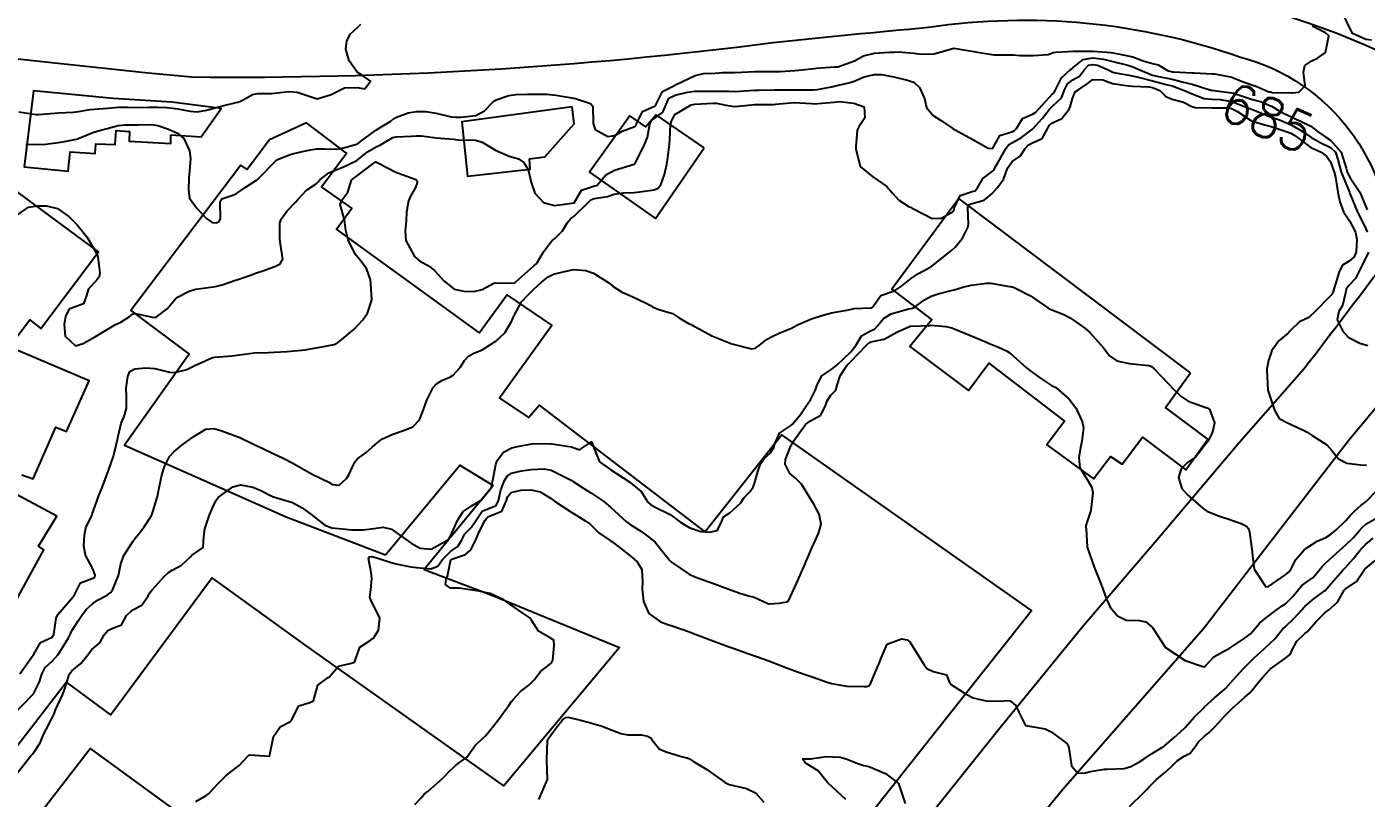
# Model space of a CAD drawing. Header units: metres. Extents: x 292545 to 299085, y 7450245 to 7463078.
# Drawn here: x 296520.4 to 296655.1, y 7454206.8 to 7454284.4 of the extents above; entities that cross this region are included whole.
import ezdxf
from ezdxf.enums import TextEntityAlignment as Align

# ---------------------------------------------------------------- set-up
doc = ezdxf.new("R2010")
doc.units = ezdxf.units.M
for name, color, linetype in [('Cotas', 45, 'Continuous'), ('Curvas de Nivel 1m', 11, 'Continuous'), ('Curvas de Nivel 5m', 15, 'Continuous'), ('Edificações', 30, 'Continuous'), ('Vias Primárias', 230, 'Continuous')]:
    doc.layers.add(name, color=color, linetype=linetype)
doc.styles.add('Style-STANDARD', font='STANDARD.shx')

msp = doc.modelspace()

# ---------------------------------------------------------------- linework, layer by layer
at = {"layer": 'Curvas de Nivel 1m', "flags": 128}
for points, elevation in [([(296519.58, 7454275.84), (296521.33, 7454275.58), (296521.58, 7454275.57), (296523.19, 7454275.69), (296523.58, 7454275.73), (296525.06, 7454275.81), (296525.58, 7454275.86), (296526.78, 7454276.07), (296527.59, 7454276.15), (296528.54, 7454276.2), (296529.58, 7454276.29), (296530.51, 7454276.29), (296531.58, 7454276.26), (296532.68, 7454276.29), (296533.58, 7454276.29), (296534.49, 7454276.27), (296535.58, 7454276.15), (296536.83, 7454275.89), (296537.58, 7454275.84), (296538.46, 7454276), (296539.58, 7454276.29), (296540.23, 7454276.46), (296541.59, 7454276.8), (296541.81, 7454276.86), (296542.24, 7454277.08), (296543.1, 7454277.58), (296543.6, 7454277.66), (296544.97, 7454277.68), (296545.6, 7454277.75), (296546.75, 7454277.88), (296547.6, 7454277.8), (296549.4, 7454277.19), (296549.6, 7454277.15), (296551.01, 7454277.57), (296551.61, 7454277.88), (296552.34, 7454278.24), (296553.61, 7454278.27), (296554.39, 7454278.16), (296554.98, 7454278.93), (296554.15, 7454279.47), (296553.63, 7454279.83), (296552.83, 7454280.96), (296552.49, 7454282.12), (296552.58, 7454282.96), (296552.97, 7454283.66), (296553.68, 7454284.34), (296554, 7454284.64)], 683), ([(296652.72, 7454285.77), (296653.68, 7454283.76), (296655.09, 7454283.15), (296655.68, 7454283.06)], 684), ([(296520.3, 7454272.59), (296521.54, 7454272.54), (296522.29, 7454272.57), (296523.54, 7454272.74), (296524.02, 7454272.82), (296525.55, 7454273.13), (296525.66, 7454273.17), (296525.89, 7454273.28), (296527.05, 7454273.77), (296527.56, 7454273.93), (296528.49, 7454274.17), (296529.57, 7454274.46), (296530.25, 7454274.54), (296531.57, 7454274.53), (296532.93, 7454274.55), (296533.57, 7454274.47), (296534.65, 7454274.08), (296535.56, 7454273.69), (296536.2, 7454273.15), (296536.76, 7454271.92), (296536.87, 7454271.15), (296536.77, 7454269.89), (296536.68, 7454269.15), (296536.65, 7454267.99), (296536.75, 7454267.15), (296537.47, 7454266.17), (296538.48, 7454265.12), (296539.05, 7454264.72), (296539.45, 7454264.67), (296539.74, 7454264.82), (296539.87, 7454265.11), (296539.84, 7454266.75), (296540.02, 7454267.1), (296541.12, 7454267.46), (296541.49, 7454267.63), (296542.35, 7454268.22), (296543.5, 7454268.97), (296543.56, 7454269.01), (296543.62, 7454269.07), (296545.52, 7454270.98), (296545.56, 7454271.01), (296545.62, 7454271.04), (296546.99, 7454271.57), (296547.53, 7454271.71), (296548.61, 7454271.93), (296549.54, 7454272.1), (296550.42, 7454272.1), (296551.54, 7454272.07), (296552.29, 7454272.22), (296553.55, 7454272.59), (296553.78, 7454272.71), (296554.08, 7454272.94), (296555.56, 7454274.03), (296556.11, 7454274.37), (296557, 7454274.91), (296557.33, 7454275.15), (296557.58, 7454275.28), (296558.75, 7454275.72), (296559.58, 7454275.87), (296560.58, 7454275.86), (296561.58, 7454275.7), (296563.08, 7454275.33), (296563.58, 7454275.28), (296564.05, 7454275.29), (296565.58, 7454275.48), (296566.45, 7454275.93), (296567.25, 7454276.78), (296567.43, 7454276.95), (296567.6, 7454277.03), (296568.89, 7454277.48), (296569.61, 7454277.58), (296570.74, 7454277.61), (296571.61, 7454277.62), (296572.72, 7454277.6), (296573.61, 7454277.52), (296575.01, 7454277.28), (296575.6, 7454277.16), (296577.1, 7454276.67), (296577.33, 7454276.41), (296577.38, 7454274.66), (296577.56, 7454274.06), (296578.85, 7454273.35), (296579.56, 7454273.47), (296580.29, 7454273.9), (296581.57, 7454274.36), (296581.7, 7454274.48), (296581.74, 7454274.61), (296582.33, 7454275.86), (296583.59, 7454276.44), (296583.68, 7454276.5), (296583.72, 7454276.59), (296584.33, 7454277.86), (296585.62, 7454278.53), (296585.73, 7454278.57), (296587.63, 7454279.5), (296588.48, 7454279.68), (296589.63, 7454279.73), (296590.37, 7454279.77), (296591.63, 7454279.78), (296592.31, 7454279.81), (296593.63, 7454279.88), (296594.21, 7454279.88), (296595.63, 7454279.88), (296596.18, 7454279.89), (296597.64, 7454280), (296598.02, 7454280.03), (296599.64, 7454280.2), (296599.82, 7454280.22), (296601.64, 7454280.34), (296601.68, 7454280.35), (296601.99, 7454280.37), (296603.65, 7454280.96), (296604.55, 7454281.45), (296605.66, 7454281.74), (296607.19, 7454281.84), (296607.66, 7454281.84), (296608.1, 7454281.85), (296609.66, 7454281.74), (296610.3, 7454281.63), (296611.66, 7454281.65), (296613.66, 7454282.23), (296615.66, 7454281.91), (296616.04, 7454281.83), (296617.66, 7454281.57), (296619.06, 7454281.57), (296619.66, 7454281.57), (296620.3, 7454281.51), (296621.66, 7454281.48), (296623.13, 7454281.59), (296623.66, 7454281.79), (296623.92, 7454281.84), (296625.66, 7454281.93), (296625.82, 7454281.93), (296627.66, 7454281.93), (296629.43, 7454281.81), (296629.66, 7454281.76), (296630, 7454281.7), (296631.66, 7454281.36), (296632.71, 7454280.96), (296633.65, 7454280.68), (296634.22, 7454280.57), (296635.15, 7454279.98), (296635.64, 7454279.87), (296635.76, 7454279.85), (296637.64, 7454279.76), (296637.84, 7454279.75), (296639.64, 7454279.65), (296639.91, 7454279.64), (296641.63, 7454279.31), (296642.59, 7454278.93), (296643.62, 7454278.56), (296644.14, 7454278.39), (296645.33, 7454277.85), (296645.59, 7454277.83), (296645.61, 7454277.82), (296645.67, 7454277.79), (296647.61, 7454277.75), (296647.69, 7454277.75), (296648.35, 7454277.82), (296648.98, 7454278.46), (296648.84, 7454279.82), (296648.96, 7454280.5), (296649.65, 7454280.96), (296650.22, 7454281.23), (296651.03, 7454281.79), (296651.37, 7454283.47), (296651.05, 7454283.79), (296649.69, 7454284.46)], 684), ([(296519.7, 7454219.35), (296520.93, 7454221.07), (296521.04, 7454221.22), (296521.09, 7454221.33), (296521.78, 7454222.48), (296522.95, 7454223.04), (296523.12, 7454223.31), (296523.35, 7454224.93), (296523.5, 7454225.3), (296525, 7454227.02), (296525.12, 7454227.16), (296525.19, 7454227.28), (296525.8, 7454228.49), (296527.02, 7454228.97), (296527.22, 7454229.06), (296527.28, 7454229.26), (296527.03, 7454229.9), (296526.29, 7454231.27), (296526.13, 7454232.21), (296526.19, 7454233.27), (296526.34, 7454234.01), (296526.93, 7454235.26), (296526.98, 7454235.38), (296527.11, 7454235.75), (296527.64, 7454237.25), (296527.96, 7454238.08), (296528.41, 7454239.24), (296528.6, 7454239.79), (296529.1, 7454241.23), (296529.18, 7454241.48), (296529.51, 7454242.91), (296529.57, 7454243.23), (296529.9, 7454244.53), (296530.19, 7454245.22), (296530.42, 7454246.03), (296530.42, 7454247.22), (296530.4, 7454248.07), (296530.54, 7454249.22), (296530.76, 7454249.72), (296531.27, 7454249.99), (296532.37, 7454250.11), (296533.28, 7454250.02), (296534.76, 7454249.68), (296535.27, 7454249.63), (296536.48, 7454249.94), (296537.28, 7454250.33), (296539, 7454251.11), (296539.28, 7454251.17), (296541.06, 7454251.32), (296541.29, 7454251.34), (296542.81, 7454251.55), (296543.29, 7454251.6), (296544.69, 7454251.65), (296545.29, 7454251.66), (296546.57, 7454251.75), (296547.29, 7454251.82), (296548.39, 7454251.92), (296549.3, 7454252.06), (296550.08, 7454252.21), (296551.3, 7454252.44), (296551.66, 7454252.61), (296552.09, 7454252.96), (296552.76, 7454253.52), (296553.32, 7454254), (296554.21, 7454254.94), (296554.67, 7454255.6), (296555.09, 7454256.92), (296555.01, 7454258.56), (296554.97, 7454258.93), (296554.56, 7454260.1), (296553.88, 7454260.94), (296553.41, 7454261.53), (296552.71, 7454262.96), (296552.49, 7454263.92), (296552.34, 7454264.96), (296551.93, 7454266.51), (296552.07, 7454266.96), (296552.68, 7454267.77), (296553.07, 7454268.95), (296553.28, 7454269.18), (296553.51, 7454269.33), (296555.2, 7454270.6), (296555.52, 7454270.79), (296555.78, 7454270.66), (296557.51, 7454269.77), (296559.26, 7454269.13), (296559.5, 7454269.03), (296559.59, 7454268.97), (296559.65, 7454268.88), (296559.67, 7454268.71), (296559.49, 7454268.22), (296558.99, 7454267.37), (296558.79, 7454266.89), (296558.59, 7454265.76), (296558.57, 7454264.89), (296558.47, 7454263.87), (296558.51, 7454262.89), (296559.41, 7454261.28), (296559.9, 7454260.87), (296560.87, 7454260.33), (296561.39, 7454259.88), (296562.34, 7454258.84), (296563.37, 7454258.02), (296564.37, 7454257.82), (296565.37, 7454257.78), (296566.19, 7454257.98), (296567.38, 7454258.62), (296567.52, 7454258.64), (296569.38, 7454258.62), (296569.48, 7454258.66), (296569.58, 7454258.76), (296571.4, 7454260.36), (296571.6, 7454260.53), (296571.77, 7454260.73), (296572.37, 7454261.77), (296573.06, 7454262.71), (296573.25, 7454262.9), (296573.44, 7454263.04), (296574.27, 7454263.88), (296574.79, 7454264.7), (296575.08, 7454265.07), (296575.46, 7454265.36), (296576.82, 7454266.67), (296577.14, 7454267), (296577.48, 7454267.12), (296578.81, 7454267.32), (296579.49, 7454267.54), (296580.41, 7454267.7), (296581.49, 7454267.73), (296582.29, 7454267.81), (296583.49, 7454267.99), (296583.92, 7454268.16), (296584.21, 7454268.58), (296584.55, 7454269.54), (296584.78, 7454270.58), (296584.87, 7454271.23), (296585.05, 7454272.57), (296585.07, 7454273.06), (296585.14, 7454274.57), (296585.25, 7454274.9), (296585.58, 7454275.56), (296587.24, 7454276.55), (296587.59, 7454276.59), (296589.4, 7454276.72), (296589.59, 7454276.72), (296589.79, 7454276.71), (296590.73, 7454276.51), (296591.59, 7454276.37), (296592.65, 7454276.48), (296593.59, 7454276.58), (296595.46, 7454276.58), (296595.59, 7454276.58), (296595.74, 7454276.59), (296597.6, 7454276.76), (296599.34, 7454276.66), (296599.6, 7454276.64), (296601.22, 7454276.76), (296601.6, 7454276.82), (296602.1, 7454276.87), (296603.6, 7454276.71), (296604.64, 7454276.34), (296604.69, 7454275.23), (296604.08, 7454274.34), (296603.94, 7454273.98), (296603.79, 7454272.35), (296603.78, 7454272.11), (296604.23, 7454270.34), (296605.51, 7454269.31), (296606.9, 7454268.32), (296607.49, 7454267.65), (296608.11, 7454266.94), (296609.17, 7454266.28), (296609.39, 7454266.2), (296609.47, 7454266.16), (296609.72, 7454266.03), (296611.46, 7454265.1), (296612.36, 7454265.14), (296613.47, 7454265.76), (296613.67, 7454266.03), (296613.71, 7454266.23), (296614.29, 7454267.42), (296615.49, 7454267.82), (296615.79, 7454267.9), (296616.03, 7454268.2), (296616.57, 7454269.14), (296617.52, 7454269.84), (296617.7, 7454270.01), (296617.79, 7454270.19), (296618.11, 7454270.76), (296618.9, 7454272.17), (296619.18, 7454272.54), (296619.55, 7454272.75), (296620.45, 7454273.26), (296621.56, 7454274.1), (296621.58, 7454274.12), (296621.61, 7454274.14), (296622.55, 7454275.16), (296623.29, 7454276.11), (296623.6, 7454276.42), (296624.47, 7454277.24), (296624.82, 7454278.1), (296625.07, 7454278.64), (296625.63, 7454279.04), (296626.29, 7454279.43), (296626.78, 7454280.08), (296627.21, 7454280.51), (296627.65, 7454280.6), (296628.1, 7454280.52), (296629.19, 7454280.05), (296629.64, 7454279.83), (296629.93, 7454279.75), (296631.63, 7454279.45), (296632.34, 7454279.3), (296633.63, 7454278.94), (296635.01, 7454278.59), (296635.62, 7454278.44), (296636.91, 7454277.96), (296637.61, 7454277.63), (296638.85, 7454277.18), (296639.6, 7454277.1), (296640.44, 7454277.08), (296641.6, 7454276.86), (296643.25, 7454276.23), (296643.6, 7454276.1), (296643.77, 7454276.05), (296644.19, 7454275.87), (296645.58, 7454275.31), (296646.4, 7454275.02), (296647.57, 7454274.52), (296648.79, 7454273.82), (296649.56, 7454273.29), (296650.5, 7454272.74), (296651.55, 7454272.24), (296652.04, 7454271.78), (296652.28, 7454271.03), (296652.62, 7454269.77), (296653.42, 7454267.83), (296653.45, 7454267.76), (296653.49, 7454267.64), (296654.27, 7454265.75), (296655.11, 7454264.09), (296655.22, 7454263.74)], 686), ([(296519.16, 7454215.36), (296520.88, 7454217.12), (296520.98, 7454217.23), (296521.05, 7454217.33), (296521.67, 7454218.55), (296521.92, 7454219.32), (296522.25, 7454219.98), (296522.93, 7454220.62), (296523.55, 7454221.3), (296524.56, 7454222.89), (296524.75, 7454223.28), (296524.81, 7454223.43), (296524.96, 7454223.72), (296525.57, 7454224.68), (296525.95, 7454225.27), (296526.41, 7454225.84), (296526.99, 7454226.38), (296527.52, 7454226.73), (296528.46, 7454227.25), (296528.77, 7454227.47), (296529.01, 7454227.76), (296529.63, 7454229.23), (296529.86, 7454230.4), (296530.14, 7454231.22), (296531.07, 7454232.65), (296531.3, 7454232.97), (296531.5, 7454233.21), (296532.19, 7454234.1), (296532.9, 7454235.19), (296532.96, 7454235.33), (296533.1, 7454235.74), (296533.45, 7454236.86), (296533.53, 7454237.18), (296533.64, 7454237.7), (296533.94, 7454239.18), (296534.2, 7454240.13), (296534.74, 7454241.17), (296535.18, 7454241.67), (296535.99, 7454242.34), (296537.09, 7454243.14), (296537.15, 7454243.19), (296537.19, 7454243.21), (296538.41, 7454243.92), (296539.2, 7454244), (296539.9, 7454243.81), (296541.2, 7454243.34), (296541.83, 7454243.08), (296543.19, 7454242.44), (296544.12, 7454242), (296545.18, 7454241.5), (296546.19, 7454241.03), (296547.17, 7454240.53), (296548.33, 7454239.83), (296549.15, 7454239.37), (296550.01, 7454238.99), (296550.76, 7454238.6), (296551.14, 7454238.37), (296551.8, 7454238.3), (296552.55, 7454238.96), (296552.78, 7454239.33), (296553.16, 7454240.14), (296553.43, 7454240.69), (296553.66, 7454240.95), (296554.52, 7454241.59), (296555.18, 7454242.15), (296555.59, 7454242.52), (296556.12, 7454242.92), (296557.2, 7454243.43), (296558.3, 7454243.79), (296559.21, 7454244.17), (296559.91, 7454244.87), (296560.27, 7454245.82), (296560.63, 7454246.86), (296561.26, 7454248.11), (296561.6, 7454248.5), (296562.15, 7454248.84), (296562.94, 7454249.16), (296563.27, 7454249.35), (296563.98, 7454250.12), (296564.44, 7454250.82), (296564.83, 7454251.28), (296565.29, 7454251.53), (296566.19, 7454251.91), (296567.31, 7454252.61), (296567.42, 7454252.67), (296567.58, 7454252.78), (296568.47, 7454253.62), (296569.16, 7454254.76), (296569.22, 7454254.88), (296569.34, 7454255.22), (296570.17, 7454256.75), (296570.75, 7454257.36), (296571.37, 7454257.96), (296571.77, 7454258.34), (296572.16, 7454258.72), (296572.85, 7454259.26), (296573.39, 7454259.51), (296574.35, 7454259.75), (296575.4, 7454260), (296576.62, 7454259.9), (296577.39, 7454259.63), (296578.93, 7454258.64), (296579.38, 7454258.28), (296580.3, 7454257.7), (296581.36, 7454257.22), (296582.69, 7454256.6), (296583.12, 7454256.36), (296583.35, 7454256.23), (296583.98, 7454255.95), (296585.34, 7454255.57), (296585.94, 7454255.16), (296586.97, 7454254.55), (296587.24, 7454254.45), (296587.33, 7454254.4), (296587.65, 7454254.22), (296589.32, 7454253.33), (296591.31, 7454252.5), (296593.31, 7454252.01), (296593.69, 7454252.08), (296594.19, 7454252.46), (296594.82, 7454252.95), (296595.32, 7454253.22), (296596.15, 7454253.61), (296597.33, 7454254.1), (296597.54, 7454254.21), (296597.93, 7454254.42), (296599.34, 7454255.01), (296600.37, 7454255.36), (296601.35, 7454255.63), (296602.89, 7454255.9), (296603.35, 7454256.01), (296603.63, 7454256.06), (296605.35, 7454256.14), (296605.48, 7454256.21), (296605.57, 7454256.33), (296606.31, 7454257.38), (296607.37, 7454257.75), (296607.79, 7454257.89), (296608.37, 7454258.3), (296609.39, 7454259.12), (296610.09, 7454259.58), (296611.33, 7454260.26), (296611.38, 7454260.29), (296611.4, 7454260.3), (296611.61, 7454260.46), (296613.42, 7454261.89), (296613.8, 7454262.23), (296614.53, 7454263.12), (296615.07, 7454264.21), (296615.12, 7454264.55), (296615.07, 7454266.21), (296615.18, 7454266.51), (296615.48, 7454266.62), (296616.71, 7454266.97), (296617.49, 7454267.63), (296618.01, 7454268.18), (296618.65, 7454269.02), (296619.06, 7454270.17), (296619.53, 7454270.84), (296620.33, 7454271.36), (296620.81, 7454272.15), (296621.16, 7454272.53), (296621.55, 7454272.71), (296622.54, 7454273.14), (296623.07, 7454274.12), (296623.24, 7454274.45), (296623.57, 7454274.72), (296624.52, 7454275.16), (296625.25, 7454276.09), (296625.34, 7454276.34), (296625.6, 7454277.16), (296625.86, 7454277.84), (296626.21, 7454278.08), (296627.06, 7454278.64), (296627.63, 7454279.07), (296628.63, 7454279.05), (296629.62, 7454278.69), (296631.21, 7454278.44), (296631.62, 7454278.42), (296633.27, 7454278.35), (296633.62, 7454278.29), (296634.38, 7454277.99), (296634.99, 7454277.36), (296635.6, 7454277.1), (296636.74, 7454276.82), (296637.6, 7454276.36), (296637.92, 7454276.27), (296639.6, 7454276.24), (296641.28, 7454276.22), (296641.6, 7454276.16), (296642.11, 7454275.89), (296643.58, 7454274.94), (296644.9, 7454274.53), (296645.57, 7454274.36), (296647.2, 7454273.83), (296647.56, 7454273.69), (296647.95, 7454273.44), (296649.55, 7454272.26), (296649.85, 7454272.11), (296650.59, 7454271.79), (296651.14, 7454271.38), (296651.53, 7454270.81), (296651.92, 7454269.78), (296652.04, 7454269.25), (296652.28, 7454267.77), (296652.49, 7454266.77), (296652.85, 7454265.77), (296653.46, 7454264.86), (296654.05, 7454263.75), (296654.2, 7454262.99), (296654.13, 7454261.75), (296653.93, 7454261.25), (296653.41, 7454260.83), (296652.75, 7454260.43), (296652.43, 7454259.77), (296652.17, 7454258.99), (296651.8, 7454257.78), (296651.67, 7454257.48), (296651.37, 7454257.18), (296650.04, 7454255.8), (296649.35, 7454255.15), (296648.44, 7454254.72), (296647.48, 7454253.83), (296647.43, 7454253.74), (296647.33, 7454253.63), (296646.35, 7454252.81), (296645.65, 7454251.85), (296645.29, 7454250.83), (296645.14, 7454250), (296645.14, 7454249.86), (296645.25, 7454247.86), (296645.73, 7454246.35), (296645.9, 7454245.85), (296646.39, 7454245.01), (296647.22, 7454244.56), (296648.91, 7454243.81), (296649.21, 7454243.62), (296649.7, 7454243.31), (296651.19, 7454242.36), (296651.68, 7454241.78), (296652.36, 7454240.95), (296653.17, 7454240.5), (296654.56, 7454240.36), (296655.17, 7454240.31)], 687), ([(296655.38, 7454261.74), (296654.74, 7454260.41), (296654.4, 7454259.75), (296654.07, 7454259.08), (296653.38, 7454258.37), (296653.13, 7454258.01), (296653.08, 7454257.76), (296652.75, 7454256.37), (296652.37, 7454255.77), (296652.21, 7454254.91), (296652.79, 7454253.77), (296653.32, 7454253.18), (296654.49, 7454252.57), (296655.31, 7454252.36)], 686), ([(296519.41, 7454209.35), (296520.81, 7454211.1), (296520.92, 7454211.22), (296521.03, 7454211.33), (296521.75, 7454212.39), (296522.12, 7454213.32), (296522.36, 7454213.8), (296522.85, 7454214.72), (296523.05, 7454215.12), (296523.13, 7454215.31), (296523.28, 7454215.72), (296524.01, 7454217.29), (296524.25, 7454217.93), (296524.66, 7454219.28), (296524.92, 7454219.64), (296525.82, 7454220.37), (296526.54, 7454221.26), (296526.7, 7454221.5), (296526.94, 7454221.77), (296527.73, 7454222.47), (296528.16, 7454223.25), (296528.53, 7454223.68), (296528.96, 7454223.89), (296529.93, 7454224.26), (296530.43, 7454225.22), (296530.99, 7454225.75), (296531.95, 7454226.25), (296532.59, 7454227.19), (296532.75, 7454227.45), (296533.01, 7454227.77), (296534.24, 7454229.17), (296534.65, 7454229.54), (296535.03, 7454229.76), (296535.94, 7454230.25), (296536.91, 7454231.14), (296536.97, 7454231.22), (296537.05, 7454231.3), (296538.14, 7454232.05), (296538.21, 7454233.13), (296538.29, 7454233.92), (296538.71, 7454235.12), (296538.82, 7454235.4), (296539.11, 7454236.11), (296539.43, 7454236.8), (296539.69, 7454237.11), (296541.13, 7454238.15), (296541.88, 7454238.34), (296543.13, 7454238.11), (296543.87, 7454237.8), (296545.12, 7454237.18), (296545.55, 7454237.04), (296547.12, 7454236.56), (296548.1, 7454236.02), (296549.1, 7454235.3), (296549.47, 7454234.99), (296550.39, 7454234.28), (296551.08, 7454234.02), (296552.12, 7454233.92), (296553.08, 7454233.82), (296554.22, 7454233.8), (296555.08, 7454233.92), (296556.24, 7454234.07), (296557.08, 7454233.87), (296558.49, 7454232.89), (296559.07, 7454232.47), (296559.96, 7454231.97), (296561.06, 7454231.88), (296562.82, 7454232.83), (296563.08, 7454233.32), (296563.54, 7454234.38), (296563.76, 7454234.82), (296564.28, 7454235.65), (296565.11, 7454236.21), (296565.49, 7454236.43), (296566.09, 7454236.8), (296567.14, 7454238.08), (296567.25, 7454238.67), (296567.27, 7454238.78), (296567.57, 7454240.37), (296567.72, 7454240.77), (296568.34, 7454241.61), (296569.18, 7454242.05), (296569.75, 7454242.19), (296571.19, 7454242.46), (296571.44, 7454242.48), (296573.19, 7454242.45), (296573.45, 7454242.44), (296575.18, 7454242.15), (296576, 7454241.86), (296577.19, 7454242.66), (296578.01, 7454240.65), (296579.15, 7454239.85), (296581.04, 7454238.62), (296581.14, 7454238.55), (296582.2, 7454237.67), (296582.87, 7454236.59), (296583.12, 7454236.37), (296583.62, 7454236.08), (296585.1, 7454235.36), (296586.2, 7454234.56), (296587.09, 7454234.03), (296588.21, 7454233.66), (296589.08, 7454233.57), (296589.83, 7454233.76), (296590.25, 7454234.51), (296590.49, 7454235.12), (296591.1, 7454235.54), (296592.18, 7454236.48), (296592.55, 7454237.05), (296593.13, 7454237.64), (296593.48, 7454238.12), (296593.59, 7454238.47), (296593.94, 7454239.68), (296594.21, 7454240.46), (296594.6, 7454241.03), (296595.18, 7454241.52), (296595.55, 7454242.08), (296595.66, 7454242.45), (296596.11, 7454243.53), (296597.21, 7454244.27), (296597.41, 7454244.43), (296598.21, 7454245.4), (296598.88, 7454246.41), (296599.03, 7454246.61), (296599.24, 7454246.89), (296599.75, 7454247.9), (296599.91, 7454248.39), (296600.37, 7454249.29), (296601.28, 7454249.9), (296601.87, 7454250.37), (296603.3, 7454251.7), (296603.79, 7454252.35), (296604.35, 7454253.31), (296605.33, 7454253.86), (296605.67, 7454253.99), (296605.98, 7454254.32), (296606.59, 7454255.07), (296607.35, 7454255.53), (296609.1, 7454256.03), (296609.35, 7454256.08), (296609.52, 7454256.11), (296609.8, 7454256.28), (296610.71, 7454256.92), (296611.37, 7454257.29), (296612.08, 7454257.55), (296613.38, 7454257.88), (296613.67, 7454257.95), (296614.56, 7454258.22), (296615.38, 7454258.41), (296616.96, 7454258.62), (296617.38, 7454258.62), (296619.25, 7454258.29), (296619.37, 7454258.27), (296619.71, 7454258.16), (296621.36, 7454257.33), (296623.12, 7454256.12), (296623.35, 7454255.99), (296624.72, 7454255.47), (296625.34, 7454255.12), (296626.82, 7454254.08), (296627.33, 7454253.65), (296628.73, 7454252.06), (296629.3, 7454251.32), (296630.04, 7454250.79), (296631.29, 7454250.55), (296632.93, 7454250.36), (296633.29, 7454250.33), (296633.53, 7454250.24), (296633.79, 7454249.99), (296635.26, 7454248.48), (296635.76, 7454247.96), (296636.51, 7454247.22), (296637.24, 7454246.75), (296639.09, 7454246.08), (296639.23, 7454246.03), (296639.3, 7454245.99), (296639.36, 7454245.93), (296639.87, 7454244.57), (296639.75, 7454243.92), (296639.62, 7454243.51), (296639.19, 7454242.68), (296638.85, 7454242.27), (296638.6, 7454241.94), (296637.98, 7454241.14), (296637.17, 7454240.57), (296636.53, 7454239.96), (296636.25, 7454239.06), (296636.59, 7454237.96), (296637.13, 7454237.38), (296638.78, 7454235.93), (296639.11, 7454235.69), (296640.39, 7454235.2), (296641.1, 7454234.97), (296642.54, 7454234.45), (296643.1, 7454234.18), (296643.32, 7454233.88), (296643.38, 7454233.59), (296643.64, 7454231.87), (296643.7, 7454231.23), (296643.85, 7454229.87), (296645.03, 7454228.07), (296645.3, 7454228.13), (296647.04, 7454229.31), (296647.32, 7454229.55), (296647.56, 7454229.82), (296648.06, 7454230.82), (296648.9, 7454231.81), (296648.99, 7454231.88), (296649.06, 7454231.94), (296650.19, 7454232.69), (296651.08, 7454233.06), (296651.53, 7454233.34), (296652.07, 7454233.78), (296653.1, 7454234.75), (296653.57, 7454235.3), (296654.01, 7454235.75), (296654.61, 7454236.25), (296655.12, 7454236.67), (296656.16, 7454237.72)], 688), ([(296537.4, 7454206.49), (296538.43, 7454207.12), (296538.64, 7454207.25), (296538.77, 7454207.37), (296539.6, 7454208.29), (296540.4, 7454209.1), (296540.8, 7454209.4), (296541.76, 7454210.12), (296542.62, 7454211.07), (296542.72, 7454211.17), (296542.81, 7454211.21), (296544.81, 7454211.05), (296545.21, 7454213.04), (296545.87, 7454214.02), (296546.86, 7454214.53), (296547.1, 7454214.78), (296547.2, 7454215.02), (296547.76, 7454216.13), (296548.88, 7454216.45), (296549.23, 7454216.64), (296549.34, 7454217), (296549.68, 7454218.21), (296550.72, 7454218.98), (296550.85, 7454219.04), (296550.91, 7454219.13), (296551.76, 7454220.12), (296552.92, 7454220.39), (296553.37, 7454220.5), (296553.52, 7454220.94), (296553.88, 7454222.01), (296554.95, 7454222.69), (296555.27, 7454222.93), (296555.76, 7454223.72), (296555.89, 7454224.92), (296555, 7454226.79), (296554.92, 7454226.93), (296554.89, 7454227.05), (296555.01, 7454227.8), (296555.11, 7454228.93), (296555.03, 7454229.52), (296554.75, 7454230.93), (296554.88, 7454231.11), (296555.06, 7454231.14), (296555.24, 7454231.11), (296555.79, 7454230.92), (296557.05, 7454230.52), (296557.53, 7454230.41), (296559.04, 7454230.11), (296559.92, 7454230), (296561.04, 7454229.91), (296561.73, 7454230.16), (296562.21, 7454230.84), (296563.06, 7454231.67), (296563.75, 7454232.14), (296564.17, 7454232.82), (296564.47, 7454233.42), (296565.09, 7454234.06), (296565.59, 7454234.8), (296566.21, 7454235.69), (296567.11, 7454236.05), (296567.62, 7454236.27), (296567.84, 7454236.77), (296568.08, 7454237.83), (296568.46, 7454238.77), (296568.71, 7454239.2), (296569.15, 7454239.51), (296570.17, 7454239.73), (296571.15, 7454239.88), (296572.39, 7454239.96), (296573.15, 7454239.8), (296574.9, 7454238.93), (296575.14, 7454238.81), (296575.22, 7454238.77), (296575.35, 7454238.69), (296576.44, 7454237.98), (296577.13, 7454237.53), (296578.44, 7454236.65), (296579.11, 7454236.09), (296580.73, 7454234.62), (296581.09, 7454234.36), (296582.15, 7454233.67), (296583.08, 7454233.01), (296583.59, 7454232.58), (296585.05, 7454230.78), (296585.25, 7454230.57), (296587.03, 7454229.36), (296587.58, 7454229.09), (296589.02, 7454228.58), (296589.19, 7454228.52), (296591.02, 7454227.85), (296592.02, 7454227.48), (296593.01, 7454227.19), (296593.57, 7454227.03), (296594.86, 7454226.45), (296595, 7454226.39), (296595.07, 7454226.38), (296596.03, 7454226.44), (296596.86, 7454226.57), (296597.01, 7454226.68), (296597.82, 7454228.42), (296598.44, 7454229.81), (296598.69, 7454230.41), (296598.8, 7454230.65), (296599.06, 7454231.26), (296599.4, 7454232.06), (296599.55, 7454232.4), (296600.04, 7454233.43), (296600.29, 7454234.39), (296600.09, 7454235.4), (296599.57, 7454236.4), (296599.12, 7454237.1), (296598.32, 7454238.41), (296597.72, 7454239), (296597.15, 7454239.48), (296596.69, 7454240.43), (296596.72, 7454240.89), (296597.19, 7454242.1), (296597.3, 7454242.32), (296597.34, 7454242.43), (296597.51, 7454242.74), (296598.74, 7454244.41), (296599.22, 7454244.78), (296600.27, 7454245.35), (296600.78, 7454246.38), (296600.89, 7454246.73), (296601.25, 7454247.31), (296601.78, 7454247.85), (296601.93, 7454248.37), (296602.21, 7454249.3), (296602.92, 7454250.36), (296603.29, 7454250.75), (296604.82, 7454252.33), (296605.05, 7454252.59), (296605.31, 7454252.72), (296606.64, 7454252.99), (296607.32, 7454253.36), (296607.93, 7454253.69), (296609.27, 7454254.28), (296609.33, 7454254.29), (296611.22, 7454254.37), (296611.33, 7454254.38), (296612.85, 7454254.24), (296613.33, 7454254.17), (296613.44, 7454254.12), (296615.32, 7454253.35), (296616.76, 7454252.75), (296617.31, 7454252.52), (296618.13, 7454252.18), (296618.96, 7454251.82), (296619.3, 7454251.61), (296620.93, 7454250.14), (296621.28, 7454249.82), (296622.27, 7454249.13), (296623.27, 7454248.46), (296623.48, 7454248.34), (296623.9, 7454248.11), (296625.25, 7454246.96), (296625.93, 7454246.08), (296626.57, 7454244.72), (296626.69, 7454244.08), (296626.54, 7454242.73), (296626.4, 7454242.08), (296626.22, 7454241.04), (296626.33, 7454240.08), (296627.15, 7454238.7), (296627.54, 7454238.07), (296627.64, 7454237.56), (296627.47, 7454236.07), (296627.42, 7454235.75), (296627.1, 7454234.76), (296626.93, 7454234.24), (296626.94, 7454234.07), (296626.96, 7454233.94), (296627.06, 7454232.07), (296627.78, 7454230.06), (296628.27, 7454228.82), (296628.57, 7454228.05), (296629.01, 7454226.86), (296629.38, 7454226.04), (296630.12, 7454225.16), (296630.98, 7454224.74), (296632.29, 7454224.7), (296632.98, 7454224.57), (296633.62, 7454223.99), (296634.95, 7454221.98), (296636.93, 7454220.67), (296638.81, 7454220.05), (296638.93, 7454220.11), (296639.82, 7454221.04), (296640.95, 7454221.69), (296641.35, 7454221.9), (296642.96, 7454222.95), (296643.48, 7454223.36), (296643.93, 7454223.87), (296644.4, 7454224.44), (296644.98, 7454224.91), (296646.22, 7454225.84), (296646.67, 7454226.16), (296647, 7454226.39), (296647.74, 7454227.1), (296648.31, 7454227.82), (296648.64, 7454228.2), (296649.03, 7454228.48), (296649.81, 7454229.02), (296650.45, 7454229.8), (296650.7, 7454230.14), (296651.05, 7454230.45), (296652.49, 7454231.77), (296652.78, 7454232.05), (296653.07, 7454232.3), (296653.81, 7454233.02), (296654.45, 7454233.75), (296654.75, 7454234.09), (296655.1, 7454234.37), (296656.68, 7454235.29)], 689), ([(296631.32, 7454206.02), (296632.78, 7454207.41), (296633.07, 7454207.71), (296633.3, 7454207.99), (296634.05, 7454208.73), (296634.8, 7454209.34), (296635.48, 7454209.97), (296636.16, 7454210.62), (296636.82, 7454211.05), (296637.41, 7454211.36), (296637.85, 7454211.94), (296638.26, 7454212.51), (296638.84, 7454213.04), (296639.34, 7454213.43), (296639.82, 7454213.92), (296640.32, 7454214.45), (296640.86, 7454215.05), (296641.68, 7454215.9), (296642.31, 7454216.46), (296642.89, 7454216.95), (296643.39, 7454217.38), (296643.79, 7454217.87), (296644.29, 7454218.49), (296644.92, 7454219.23), (296645.52, 7454219.85), (296646.93, 7454220.85), (296647.48, 7454221.29), (296647.73, 7454221.82), (296648.16, 7454222.62), (296648.97, 7454223.39), (296649.21, 7454223.57), (296649.41, 7454223.81), (296650.14, 7454224.64), (296650.99, 7454225.49), (296651.38, 7454225.78), (296652.24, 7454226.54), (296652.93, 7454227.76), (296653.02, 7454227.86), (296654.15, 7454228.63), (296654.91, 7454229.74), (296654.96, 7454229.82), (296655.04, 7454229.9), (296656.04, 7454230.74)], 691), ([(296571.9, 7454206.72), (296572.78, 7454208.71), (296572.71, 7454210.71), (296572.76, 7454212.64), (296572.78, 7454212.71), (296572.83, 7454212.81), (296573.63, 7454213.91), (296574.28, 7454214.7), (296574.61, 7454214.94), (296574.86, 7454214.97), (296576.1, 7454214.68), (296576.85, 7454214.47), (296578.27, 7454214.07), (296578.85, 7454213.85), (296580.14, 7454213.33), (296580.84, 7454213.22), (296582.23, 7454213.22), (296582.84, 7454213.09), (296583.16, 7454212.92), (296583.38, 7454212.59), (296584.03, 7454211.78), (296584.82, 7454211.48), (296586.36, 7454211.01), (296586.82, 7454210.89), (296587.06, 7454210.79), (296587.46, 7454210.54), (296588.8, 7454209.73), (296590.56, 7454208.5), (296590.78, 7454208.35), (296591.06, 7454208.22), (296592.78, 7454207.81), (296593.7, 7454207.39), (296594.53, 7454206.45)], 691), ([(296602.77, 7454206.7), (296600.98, 7454208.38), (296600.79, 7454208.63), (296600, 7454209.59), (296598.81, 7454210.32), (296598.7, 7454210.41), (296598.44, 7454210.8), (296598.82, 7454210.81), (296599.23, 7454210.81), (296600.81, 7454211.04), (296602.23, 7454210.95), (296602.81, 7454210.78), (296604, 7454210.34), (296604.58, 7454210.12), (296604.8, 7454210.08), (296605.11, 7454210.01), (296606.79, 7454209.33), (296608.07, 7454208.3), (296608.76, 7454206.29)], 691)]:
    msp.add_lwpolyline(points, dxfattribs=dict(at, elevation=elevation))
at = {"layer": 'Curvas de Nivel 5m', "flags": 128}
for points, elevation in [([(296519.45, 7454265.48), (296520.57, 7454266.24), (296521.47, 7454266.39), (296522.39, 7454266.4), (296523.47, 7454266.13), (296524.66, 7454265.29), (296525.45, 7454264.49), (296526.44, 7454263.27), (296527.41, 7454261.61), (296527.53, 7454261.26), (296527.74, 7454259.61), (296527.67, 7454259.26), (296527.38, 7454258.83), (296526.59, 7454258.05), (296526.35, 7454257.27), (296526.1, 7454256.53), (296525.35, 7454256.25), (296524.64, 7454255.99), (296524.27, 7454255.29), (296524.15, 7454254.46), (296524.25, 7454253.29), (296525.3, 7454252.31), (296526.05, 7454252.53), (296527.31, 7454253.26), (296529.32, 7454254.44), (296529.86, 7454254.69), (296530.69, 7454255.22), (296531.04, 7454255.51), (296531.34, 7454255.56), (296533.05, 7454255.19), (296533.33, 7454255.17), (296533.42, 7454255.19), (296534.5, 7454256.02), (296535.36, 7454257.05), (296535.41, 7454257.11), (296535.49, 7454257.16), (296536.72, 7454257.8), (296537.37, 7454258.02), (296538.39, 7454258.14), (296539.37, 7454258.26), (296540.04, 7454258.44), (296541.38, 7454258.9), (296541.52, 7454258.95), (296541.92, 7454259.08), (296543, 7454259.46), (296543.39, 7454259.6), (296544.23, 7454259.9), (296545.4, 7454260.31), (296545.87, 7454260.57), (296546.14, 7454261.03), (296545.92, 7454262.54), (296545.84, 7454263.04), (296545.86, 7454264.63), (296545.98, 7454265.03), (296546.6, 7454265.89), (296547.47, 7454266.79), (296547.67, 7454267.02), (296548.54, 7454267.95), (296549.5, 7454268.59), (296549.71, 7454268.78), (296549.88, 7454268.99), (296550.78, 7454269.7), (296551.51, 7454269.99), (296552.2, 7454270.28), (296553.52, 7454270.9), (296553.6, 7454270.95), (296554.67, 7454271.8), (296555.54, 7454272.32), (296555.96, 7454272.5), (296556.66, 7454272.91), (296557.22, 7454273.24), (296557.56, 7454273.33), (296559.06, 7454273.39), (296559.56, 7454273.43), (296560.09, 7454273.41), (296561.56, 7454273.23), (296563.32, 7454273.07), (296563.55, 7454273.04), (296563.75, 7454273.02), (296565.55, 7454272.98), (296566.2, 7454272.79), (296567.53, 7454271.97), (296568.93, 7454271.37), (296569.53, 7454271.22), (296569.87, 7454271.1), (296570.38, 7454270.75), (296570.83, 7454270.05), (296571.13, 7454268.74), (296571.49, 7454267.65), (296572.38, 7454266.72), (296573.47, 7454266.41), (296573.73, 7454266.45), (296575.47, 7454266.68), (296576.21, 7454267.96), (296577.5, 7454268.39), (296577.72, 7454268.44), (296577.95, 7454268.66), (296578.65, 7454269.51), (296579.52, 7454269.96), (296581.48, 7454270.57), (296581.52, 7454270.58), (296581.54, 7454270.59), (296581.56, 7454270.61), (296582.23, 7454271.91), (296582.57, 7454272.6), (296582.85, 7454273.3), (296583.07, 7454274.6), (296583.22, 7454274.95), (296583.58, 7454275.18), (296584.37, 7454275.79), (296584.7, 7454276.58), (296584.99, 7454277.19), (296585.61, 7454277.52), (296586.86, 7454277.8), (296587.61, 7454277.91), (296588.22, 7454277.92), (296589.61, 7454277.92), (296591, 7454277.9), (296591.61, 7454277.88), (296593.1, 7454277.97), (296593.61, 7454278), (296594.05, 7454278.02), (296595.61, 7454278.03), (296597.23, 7454278.05), (296597.61, 7454278.06), (296597.97, 7454278.05), (296599.61, 7454278.04), (296599.94, 7454278.07), (296601.52, 7454278.38), (296601.6, 7454278.4), (296601.61, 7454278.4), (296603.21, 7454278.77), (296603.62, 7454278.9), (296604.63, 7454279.34), (296605.63, 7454279.6), (296606.37, 7454279.58), (296607.63, 7454279.34), (296608.85, 7454279.06), (296609.62, 7454278.81), (296610.21, 7454278.27), (296610.71, 7454277.16), (296610.91, 7454276.27), (296611.58, 7454275.46), (296612.32, 7454274.99), (296613.44, 7454274.23), (296613.57, 7454274.14), (296613.79, 7454274.01), (296615.56, 7454273.05), (296617.09, 7454272.19), (296617.54, 7454272.14), (296617.58, 7454272.19), (296618.28, 7454273.46), (296619.57, 7454273.87), (296619.77, 7454273.95), (296619.94, 7454274.16), (296620.56, 7454275.17), (296621.58, 7454275.59), (296621.91, 7454275.81), (296622.19, 7454276.13), (296623.61, 7454277.66), (296623.82, 7454277.9), (296623.91, 7454278.11), (296624.48, 7454279.26), (296625.4, 7454280.09), (296625.55, 7454280.19), (296625.64, 7454280.29), (296626.65, 7454281.08), (296627.65, 7454281.27), (296628.72, 7454281.13), (296629.65, 7454280.88), (296631.16, 7454280.52), (296631.65, 7454280.37), (296632.43, 7454280.01), (296633.64, 7454279.53), (296634.24, 7454279.38), (296635.63, 7454279.1), (296636.75, 7454278.83), (296637.62, 7454278.61), (296639.51, 7454278.02), (296639.61, 7454278), (296640.3, 7454277.91), (296641.61, 7454277.75), (296641.8, 7454277.71), (296643.61, 7454277.12), (296644.59, 7454276.85), (296645.6, 7454276.39), (296646.55, 7454275.84), (296647.59, 7454275.32), (296648.51, 7454274.89), (296649.57, 7454274.38), (296650.34, 7454273.8), (296651.07, 7454273.3), (296651.55, 7454272.99), (296652.63, 7454271.77), (296653.11, 7454270.18), (296653.21, 7454269.76), (296653.51, 7454269.19), (296654.51, 7454267.75), (296655.24, 7454265.98)], 685), ([(296559.43, 7454206.2), (296560.06, 7454206.87), (296560.38, 7454207.25), (296560.77, 7454207.54), (296562.24, 7454208.84), (296562.5, 7454209.12), (296562.79, 7454209.43), (296563.51, 7454210.12), (296564.44, 7454210.81), (296564.65, 7454210.97), (296564.82, 7454211.21), (296565.5, 7454212.13), (296566.2, 7454212.8), (296566.53, 7454213.1), (296566.84, 7454213.48), (296567.87, 7454214.77), (296568.28, 7454215.35), (296568.87, 7454216.15), (296569.13, 7454216.51), (296569.31, 7454216.76), (296570.06, 7454217.58), (296570.9, 7454218.19), (296571.42, 7454218.73), (296572.06, 7454219.58), (296572.93, 7454220.24), (296573.18, 7454220.45), (296573.3, 7454220.71), (296573.46, 7454222.19), (296573.41, 7454222.71), (296572.96, 7454222.99), (296571.87, 7454223.63), (296571.15, 7454224.74), (296570.98, 7454224.96), (296570.29, 7454225.44), (296569, 7454226.34), (296568.39, 7454226.77), (296567.01, 7454227.42), (296565.86, 7454227.65), (296565.01, 7454227.79), (296563.88, 7454227.95), (296563.01, 7454227.96), (296562.5, 7454228.32), (296562.59, 7454228.84), (296562.72, 7454229.15), (296563.05, 7454230.83), (296564.54, 7454231.33), (296565.06, 7454231.81), (296565.56, 7454232.8), (296565.91, 7454233.62), (296566.5, 7454234.79), (296566.76, 7454235.12), (296567.1, 7454235.26), (296568.19, 7454235.69), (296568.66, 7454236.76), (296568.76, 7454237.13), (296569.13, 7454237.57), (296570.09, 7454237.79), (296571.13, 7454237.83), (296572.03, 7454237.63), (296573.13, 7454236.96), (296573.47, 7454236.71), (296575.11, 7454235.61), (296576.64, 7454234.67), (296576.92, 7454234.49), (296577.09, 7454234.34), (296577.95, 7454233.52), (296579.07, 7454232.75), (296579.24, 7454232.64), (296581.05, 7454231.23), (296581.81, 7454230.61), (296582.26, 7454229.83), (296582.34, 7454228.6), (296582.31, 7454227.89), (296582.42, 7454226.6), (296582.98, 7454225.39), (296584.13, 7454224.58), (296584.97, 7454224.28), (296585.41, 7454224.13), (296586.96, 7454223.58), (296587.72, 7454223.3), (296588.96, 7454222.82), (296589.79, 7454222.51), (296590.95, 7454222.1), (296591.55, 7454221.88), (296592.94, 7454221.39), (296594.58, 7454220.8), (296594.93, 7454220.67), (296595.54, 7454220.44), (296596.92, 7454219.92), (296598.02, 7454219.52), (296598.91, 7454219.21), (296599.51, 7454219), (296600.9, 7454218.51), (296601.34, 7454218.38), (296602.9, 7454218.09), (296604.63, 7454218.07), (296604.9, 7454218.07), (296605.11, 7454218.12), (296605.26, 7454218.33), (296605.75, 7454219.49), (296606.1, 7454220.32), (296606.35, 7454220.9), (296606.95, 7454222.31), (296608.39, 7454222.87), (296608.96, 7454222.76), (296609.21, 7454222.54), (296609.4, 7454222.28), (296610.17, 7454221.04), (296610.67, 7454220.26), (296610.76, 7454220.1), (296610.92, 7454219.86), (296611.58, 7454219.59), (296612.91, 7454219.24), (296613.19, 7454218.52), (296613.43, 7454218.23), (296614.89, 7454217.31), (296615.61, 7454216.93), (296616.89, 7454216.61), (296618.46, 7454216.6), (296618.89, 7454216.65), (296619.33, 7454216.61), (296619.89, 7454216.15), (296620.2, 7454215.49), (296620.85, 7454214.14), (296622.85, 7454213.8), (296623.45, 7454213.52), (296624.84, 7454212.47), (296625.04, 7454212.3), (296625.17, 7454212.09), (296625.24, 7454211.68), (296625.5, 7454210.09), (296626.09, 7454209.38), (296626.8, 7454209.37), (296627.35, 7454209.51), (296628.8, 7454209.75), (296629.09, 7454209.76), (296630.8, 7454209.82), (296631.44, 7454210.02), (296632.33, 7454210.48), (296632.81, 7454210.78), (296633.52, 7454211.3), (296634.64, 7454211.98), (296634.76, 7454212.05), (296634.83, 7454212.11), (296635.77, 7454212.9), (296636.85, 7454213.87), (296636.89, 7454213.91), (296636.93, 7454213.95), (296637.82, 7454214.98), (296638.79, 7454215.93), (296638.84, 7454215.97), (296638.87, 7454216.01), (296639.87, 7454216.94), (296640.9, 7454217.81), (296640.96, 7454217.86), (296641.01, 7454217.91), (296641.77, 7454218.76), (296642.79, 7454219.88), (296642.92, 7454220.02), (296643.86, 7454220.95), (296644.88, 7454221.86), (296644.91, 7454221.89), (296644.94, 7454221.92), (296645.93, 7454222.87), (296646.73, 7454223.83), (296646.98, 7454224.08), (296647.89, 7454224.92), (296648.7, 7454225.81), (296648.84, 7454225.97), (296649, 7454226.14), (296649.89, 7454226.92), (296651.02, 7454227.72), (296651.06, 7454227.76), (296651.09, 7454227.79), (296651.38, 7454228.14), (296652.79, 7454229.76), (296653.05, 7454230.04), (296653.86, 7454230.95), (296654.5, 7454231.75), (296654.76, 7454232.05), (296655.07, 7454232.35), (296655.82, 7454232.99)], 690)]:
    msp.add_lwpolyline(points, dxfattribs=dict(at, elevation=elevation))
at = {"layer": 'Edificações'}
for points in [[(296534.88, 7454273.52), (296537.92, 7454273.31), (296539.95, 7454276.17), (296534.99, 7454276.8), (296529.07, 7454277.17), (296521.07, 7454277.96), (296520.13, 7454270.31), (296524.55, 7454269.87), (296524.76, 7454271.82), (296527.26, 7454271.65), (296527.32, 7454272.63), (296529.29, 7454272.55), (296529.37, 7454273.94), (296530.73, 7454273.86), (296530.69, 7454272.9), (296534.88, 7454272.66)], [(296575.24, 7454276.35), (296564.16, 7454274.84), (296564.74, 7454269.38), (296571.04, 7454270.07), (296570.97, 7454271.12), (296572.52, 7454271.32), (296575.44, 7454274.62)], [(296588.52, 7454272.22), (296583.71, 7454275.53), (296582.68, 7454274.31), (296581.05, 7454275.42), (296577.01, 7454269.76), (296583.64, 7454265.11)], [(296637.47, 7454249.58), (296614.14, 7454267.11), (296607.41, 7454258), (296611.44, 7454254.94), (296609.23, 7454252.26), (296615.12, 7454247.81), (296617.17, 7454250.58), (296624.79, 7454244.73), (296623, 7454242.37), (296627.7, 7454238.95), (296629.41, 7454241.19), (296630.58, 7454240.42), (296632.63, 7454243.13), (296636.98, 7454239.84), (296639.2, 7454242.94), (296634.94, 7454246.11)]]:
    msp.add_lwpolyline(points, close=True, dxfattribs=at)
for points in [[(296604.58, 7454204.43), (296621.46, 7454225.71), (296596.34, 7454243.37), (296588.64, 7454233.63), (296571.98, 7454246.35), (296570.91, 7454245.11), (296567.95, 7454247.07), (296573.2, 7454254.39), (296568.71, 7454257.43), (296565.93, 7454253.62), (296551.54, 7454264.04), (296553.08, 7454266.16), (296550.03, 7454268.29), (296552.55, 7454271.68), (296548.53, 7454274.74), (296544.82, 7454273.01), (296542.55, 7454270.02), (296541.92, 7454270.46), (296530.86, 7454255.86), (296536.73, 7454251.47), (296530.22, 7454242.32), (296546.49, 7454235.12), (296556.47, 7454231.31), (296563.94, 7454240.32), (296567.31, 7454238.26), (296560.37, 7454229.83), (296567.16, 7454227.26), (296580.03, 7454221.99), (296568.39, 7454208.09), (296548.46, 7454222.2), (296539.03, 7454229), (296528.83, 7454215.21), (296524.39, 7454218.5), (296517.14, 7454209.16)], [(296519.88, 7454239.36), (296521.02, 7454238.95), (296523.32, 7454244.13), (296524.4, 7454243.7), (296526.65, 7454248.8), (296518.62, 7454252.22), (296520.7, 7454254.91), (296521.79, 7454254.05), (296527.62, 7454261.77), (296513.59, 7454272.09)], [(296516.27, 7454221.23), (296522.12, 7454231.82), (296521.58, 7454232.18), (296523.42, 7454235.19), (296518.86, 7454237.62)], [(296521.97, 7454205.62), (296526.78, 7454211.85), (296555.39, 7454190.97)]]:
    msp.add_lwpolyline(points, dxfattribs=at)
at = {"layer": 'Vias Primárias'}
msp.add_lwpolyline([(296670.53, 7454273.87), (296658.05, 7454290.57), (296646.91, 7454307.83, -0.369129), (296625.83, 7454289.22, -0.144916)], format="xyb", close=True, dxfattribs=at)
at = {"layer": 'Vias Primárias', "elevation": 680.58}
msp.add_lwpolyline([(296446.92, 7454291.91), (296467.14, 7454288.43, 0.017161), (296537, 7454279.34, 0.034509), (296595.46, 7454282.79, -0.00457), (296611.11, 7454284.33, -0.122428), (296642.48, 7454281.33, -0.345723), (296657.57, 7454261.4, -0.00191), (296648.86, 7454249.95, -16.520818)], format="xyb", dxfattribs=at)
at = {"layer": 'Vias Primárias'}
msp.add_lwpolyline([(296648.86, 7454249.95), (296642.37, 7454242.55), (296634.11, 7454232.82), (296626.67, 7454224.12), (296618.16, 7454213.72), (296610.08, 7454203.66), (296604.12, 7454195.31), (296596.58, 7454187.43), (296587.53, 7454176.92), (296579.68, 7454166.67), (296572.35, 7454157.57), (296555.52, 7454134.97), (296551.34, 7454129.97)], dxfattribs=at)
at = {"layer": 'Vias Primárias', "elevation": 699.43}
msp.add_lwpolyline([(296659.36, 7454249.95), (296653.44, 7454242.89), (296638.77, 7454223.86), (296624.62, 7454207.71), (296605.08, 7454183.96), (296590.37, 7454166.16), (296580.33, 7454153.44), (296568.56, 7454138.14), (296555.41, 7454122.86)], dxfattribs=at)

# ---------------------------------------------------------------- texts
at = {"layer": 'Cotas', "style": 'Style-STANDARD'}
msp.add_text('685', height=4, rotation=335.7712, dxfattribs=at).set_placement((296645.24, 7454275.25, 685), align=Align.MIDDLE_CENTER)

doc.saveas('drawing.dxf')
